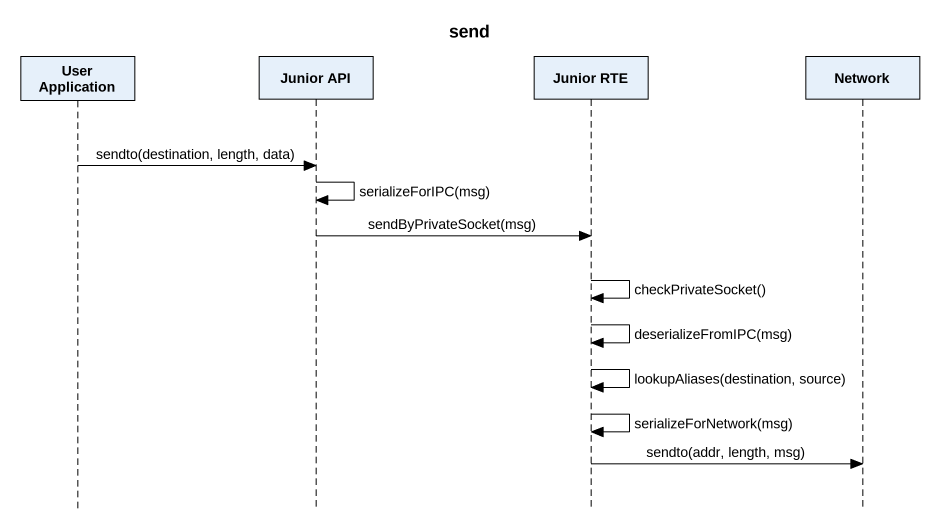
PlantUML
@startuml
title send
hide footbox
participant "User Application" as User_Application
participant "Junior API" as Junior_API
participant "Junior RTE" as Junior_RTE
participant "Network" as Network_

User_Application -> Junior_API : sendto(destination, length, data)
Junior_API -> Junior_API : serializeForIPC(msg)
Junior_API -> Junior_RTE : sendByPrivateSocket(msg)
Junior_RTE -> Junior_RTE : checkPrivateSocket()
Junior_RTE -> Junior_RTE : deserializeFromIPC(msg)
Junior_RTE -> Junior_RTE : lookupAliases(destination, source)
Junior_RTE -> Junior_RTE : serializeForNetwork(msg)
Junior_RTE -> Network_ : sendto(addr, length, msg)
@enduml
